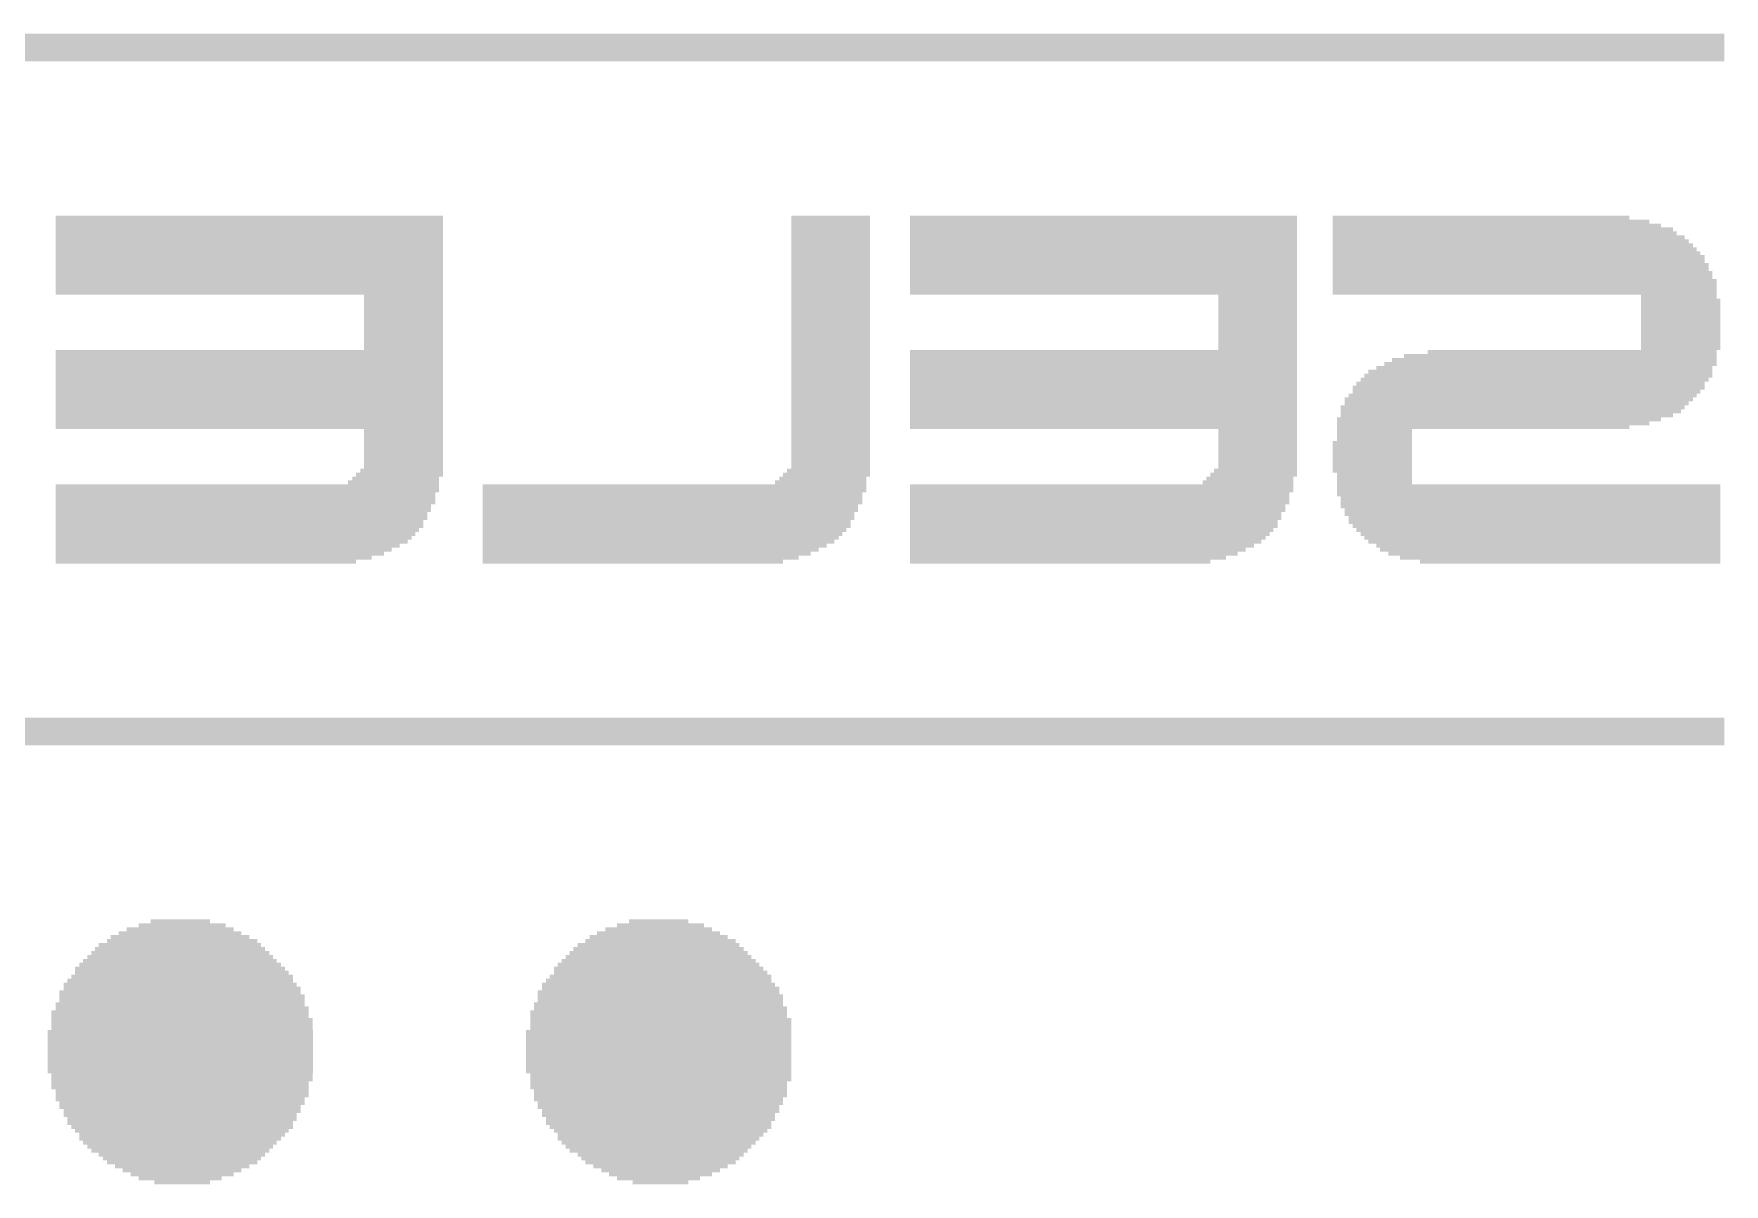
# Model space of a CAD drawing. Extents: x -51 to 50, y -27 to 29.
# Drawn here: x 35.94 to 44.99, y -23.32 to -17.16 of the extents above; entities that cross this region are included whole.
import ezdxf

# ---------------------------------------------------------------- set-up
doc = ezdxf.new("R2010")
doc.units = 0
doc.layers.add('201', color=6, linetype='CONTINUOUS')

# ---------------------------------------------------------------- blocks, each defined once
blk = doc.blocks.new('RECT')
blk.add_solid([(-0.5, -0.5), (0.5, -0.5), (-0.5, 0.5), (0.5, 0.5)])

msp = doc.modelspace()

# ---------------------------------------------------------------- block references
at = {"layer": '201', "rotation": 180}
for p, xscale, yscale in [((38.7972, -17.1662), 12.3825, 0.0211), ((38.7972, -17.1873), 12.3825, 0.0211), ((38.7972, -17.2085), 12.3825, 0.0213), ((38.7972, -17.2297), 12.3825, 0.0211), ((38.8087, -17.2508), 12.3596, 0.0211), ((38.8087, -17.272), 12.3596, 0.0213), ((38.8087, -17.2932), 12.3596, 0.0211), ((37.0942, -18.1398), 2.0726, 0.0211), ((37.0942, -18.161), 2.0726, 0.0213), ((37.0942, -18.1822), 2.0726, 0.0211), ((40.2057, -18.1398), 0.4216, 0.0211), ((40.2057, -18.161), 0.4216, 0.0213), ((40.2057, -18.1822), 0.4216, 0.0211), ((41.6662, -18.1398), 2.0726, 0.0211), ((41.6662, -18.161), 2.0726, 0.0213), ((41.6662, -18.1822), 2.0726, 0.0211), ((43.6867, -18.1398), 1.5875, 0.0211), ((43.7718, -18.1822), 1.7577, 0.0211), ((43.7401, -18.161), 1.6942, 0.0213), ((37.0942, -18.2033), 2.0726, 0.0211), ((37.0942, -18.2245), 2.0726, 0.0213), ((37.0942, -18.2457), 2.0726, 0.0211), ((37.0942, -18.2668), 2.0726, 0.0211), ((40.2057, -18.2033), 0.4216, 0.0211), ((40.2057, -18.2245), 0.4216, 0.0213), ((40.2057, -18.2457), 0.4216, 0.0211), ((40.2057, -18.2668), 0.4216, 0.0211), ((41.6662, -18.2033), 2.0726, 0.0211), ((41.6662, -18.2245), 2.0726, 0.0213), ((41.6662, -18.2457), 2.0726, 0.0211), ((41.6662, -18.2668), 2.0726, 0.0211), ((43.8137, -18.2245), 1.8415, 0.0213), ((43.8353, -18.2457), 1.8847, 0.0211), ((43.8036, -18.2033), 1.8212, 0.0211), ((43.8455, -18.2668), 1.905, 0.0211), ((37.0942, -18.288), 2.0726, 0.0213), ((37.0942, -18.3092), 2.0726, 0.0211), ((37.0942, -18.3303), 2.0726, 0.0211), ((37.0942, -18.3515), 2.0726, 0.0213), ((37.0942, -18.3727), 2.0726, 0.0211), ((40.2057, -18.288), 0.4216, 0.0213), ((40.2057, -18.3092), 0.4216, 0.0211), ((40.2057, -18.3303), 0.4216, 0.0211), ((40.2057, -18.3515), 0.4216, 0.0213), ((40.2057, -18.3727), 0.4216, 0.0211), ((41.6662, -18.288), 2.0726, 0.0213), ((41.6662, -18.3092), 2.0726, 0.0211), ((41.6662, -18.3303), 2.0726, 0.0211), ((41.6662, -18.3515), 2.0726, 0.0213), ((41.6662, -18.3727), 2.0726, 0.0211), ((43.8772, -18.3303), 1.9685, 0.0211), ((43.8569, -18.288), 1.9279, 0.0213), ((43.8671, -18.3092), 1.9482, 0.0211), ((43.8887, -18.3515), 1.9914, 0.0213), ((43.8887, -18.3727), 1.9914, 0.0211), ((37.0942, -18.3938), 2.0726, 0.0211), ((37.0942, -18.415), 2.0726, 0.0213), ((37.0942, -18.4362), 2.0726, 0.0211), ((37.0942, -18.4573), 2.0726, 0.0211), ((40.2057, -18.3938), 0.4216, 0.0211), ((40.2057, -18.415), 0.4216, 0.0213), ((40.2057, -18.4362), 0.4216, 0.0211), ((40.2057, -18.4573), 0.4216, 0.0211), ((41.6662, -18.3938), 2.0726, 0.0211), ((41.6662, -18.415), 2.0726, 0.0213), ((41.6662, -18.4362), 2.0726, 0.0211), ((41.6662, -18.4573), 2.0726, 0.0211), ((43.8988, -18.3938), 2.0117, 0.0211), ((43.8988, -18.415), 2.0117, 0.0213), ((43.909, -18.4362), 2.032, 0.0211), ((43.909, -18.4573), 2.032, 0.0211), ((37.0942, -18.4785), 2.0726, 0.0213), ((37.0942, -18.4997), 2.0726, 0.0211), ((37.0942, -18.5208), 2.0726, 0.0211), ((37.0942, -18.542), 2.0726, 0.0213), ((40.2057, -18.4785), 0.4216, 0.0213), ((40.2057, -18.4997), 0.4216, 0.0211), ((40.2057, -18.5208), 0.4216, 0.0211), ((40.2057, -18.542), 0.4216, 0.0213), ((41.6662, -18.4785), 2.0726, 0.0213), ((41.6662, -18.4997), 2.0726, 0.0211), ((41.6662, -18.5208), 2.0726, 0.0211), ((41.6662, -18.542), 2.0726, 0.0213), ((43.9204, -18.4785), 2.0549, 0.0213), ((43.9204, -18.4997), 2.0549, 0.0211), ((43.9204, -18.5208), 2.0549, 0.0211), ((43.9204, -18.542), 2.0549, 0.0213), ((37.9197, -18.5632), 0.4216, 0.0211), ((37.9197, -18.5843), 0.4216, 0.0211), ((37.9197, -18.6055), 0.4216, 0.0213), ((37.9197, -18.6267), 0.4216, 0.0211), ((37.9197, -18.6478), 0.4216, 0.0211), ((40.2057, -18.5632), 0.4216, 0.0211), ((40.2057, -18.5843), 0.4216, 0.0211), ((40.2057, -18.6055), 0.4216, 0.0213), ((40.2057, -18.6267), 0.4216, 0.0211), ((40.2057, -18.6478), 0.4216, 0.0211), ((42.4917, -18.5632), 0.4216, 0.0211), ((42.4917, -18.5843), 0.4216, 0.0211), ((42.4917, -18.6055), 0.4216, 0.0213), ((42.4917, -18.6267), 0.4216, 0.0211), ((42.4917, -18.6478), 0.4216, 0.0211), ((44.7459, -18.5632), 0.4039, 0.0211), ((44.7561, -18.5843), 0.4242, 0.0211), ((44.7561, -18.6055), 0.4242, 0.0213), ((44.7561, -18.6267), 0.4242, 0.0211), ((44.7561, -18.6478), 0.4242, 0.0211), ((37.9197, -18.669), 0.4216, 0.0213), ((37.9197, -18.6902), 0.4216, 0.0211), ((37.9197, -18.7113), 0.4216, 0.0211), ((37.9197, -18.7325), 0.4216, 0.0213), ((40.2057, -18.669), 0.4216, 0.0213), ((40.2057, -18.6902), 0.4216, 0.0211), ((40.2057, -18.7113), 0.4216, 0.0211), ((40.2057, -18.7325), 0.4216, 0.0213), ((42.4917, -18.669), 0.4216, 0.0213), ((42.4917, -18.6902), 0.4216, 0.0211), ((42.4917, -18.7113), 0.4216, 0.0211), ((42.4917, -18.7325), 0.4216, 0.0213), ((44.7561, -18.669), 0.4242, 0.0213), ((44.7561, -18.6902), 0.4242, 0.0211), ((44.7561, -18.7113), 0.4242, 0.0211), ((44.7561, -18.7325), 0.4242, 0.0213), ((37.9197, -18.7537), 0.4216, 0.0211), ((37.9197, -18.7748), 0.4216, 0.0211), ((37.9197, -18.796), 0.4216, 0.0213), ((37.9197, -18.8172), 0.4216, 0.0211), ((40.2057, -18.7537), 0.4216, 0.0211), ((40.2057, -18.7748), 0.4216, 0.0211), ((40.2057, -18.796), 0.4216, 0.0213), ((40.2057, -18.8172), 0.4216, 0.0211), ((42.4917, -18.7537), 0.4216, 0.0211), ((42.4917, -18.7748), 0.4216, 0.0211), ((42.4917, -18.796), 0.4216, 0.0213), ((42.4917, -18.8172), 0.4216, 0.0211), ((44.7561, -18.7537), 0.4242, 0.0211), ((44.7561, -18.7748), 0.4242, 0.0211), ((44.7561, -18.796), 0.4242, 0.0213), ((44.7561, -18.8172), 0.4242, 0.0211), ((37.0942, -18.8595), 2.0726, 0.0213), ((37.0942, -18.8807), 2.0726, 0.0211), ((37.0942, -18.9018), 2.0726, 0.0211), ((37.9197, -18.8383), 0.4216, 0.0211), ((40.2057, -18.8383), 0.4216, 0.0211), ((40.2057, -18.8595), 0.4216, 0.0213), ((40.2057, -18.8807), 0.4216, 0.0211), ((40.2057, -18.9018), 0.4216, 0.0211), ((41.6662, -18.8595), 2.0726, 0.0213), ((41.6662, -18.8807), 2.0726, 0.0211), ((41.6662, -18.9018), 2.0726, 0.0211), ((42.4917, -18.8383), 0.4216, 0.0211), ((44.0792, -18.9018), 1.7374, 0.0211), ((44.1109, -18.8807), 1.6739, 0.0211), ((44.1744, -18.8595), 1.5469, 0.0213), ((44.7561, -18.8383), 0.4242, 0.0211), ((37.0942, -18.923), 2.0726, 0.0213), ((37.0942, -18.9442), 2.0726, 0.0211), ((37.0942, -18.9653), 2.0726, 0.0211), ((37.0942, -18.9865), 2.0726, 0.0213), ((37.0942, -19.0077), 2.0726, 0.0211), ((40.2057, -18.923), 0.4216, 0.0213), ((40.2057, -18.9442), 0.4216, 0.0211), ((40.2057, -18.9653), 0.4216, 0.0211), ((40.2057, -18.9865), 0.4216, 0.0213), ((40.2057, -19.0077), 0.4216, 0.0211), ((41.6662, -18.923), 2.0726, 0.0213), ((41.6662, -18.9442), 2.0726, 0.0211), ((41.6662, -18.9653), 2.0726, 0.0211), ((41.6662, -18.9865), 2.0726, 0.0213), ((41.6662, -19.0077), 2.0726, 0.0211), ((43.9738, -19.0077), 1.8618, 0.0211), ((43.9941, -18.9865), 1.8618, 0.0213), ((44.0042, -18.9653), 1.8415, 0.0211), ((44.0258, -18.9442), 1.7983, 0.0211), ((44.0588, -18.923), 1.778, 0.0213), ((37.0942, -19.0288), 2.0726, 0.0211), ((37.0942, -19.05), 2.0726, 0.0213), ((37.0942, -19.0712), 2.0726, 0.0211), ((37.0942, -19.0923), 2.0726, 0.0211), ((40.2057, -19.0288), 0.4216, 0.0211), ((40.2057, -19.05), 0.4216, 0.0213), ((40.2057, -19.0712), 0.4216, 0.0211), ((40.2057, -19.0923), 0.4216, 0.0211), ((41.6662, -19.0288), 2.0726, 0.0211), ((41.6662, -19.05), 2.0726, 0.0213), ((41.6662, -19.0712), 2.0726, 0.0211), ((41.6662, -19.0923), 2.0726, 0.0211), ((43.9103, -19.0923), 1.8618, 0.0211), ((43.942, -19.05), 1.8847, 0.0213), ((43.9306, -19.0712), 1.8618, 0.0211), ((43.9522, -19.0288), 1.8644, 0.0211), ((37.0942, -19.1135), 2.0726, 0.0213), ((37.0942, -19.1347), 2.0726, 0.0211), ((37.0942, -19.1558), 2.0726, 0.0211), ((37.0942, -19.177), 2.0726, 0.0213), ((40.2057, -19.1135), 0.4216, 0.0213), ((40.2057, -19.1347), 0.4216, 0.0211), ((40.2057, -19.1558), 0.4216, 0.0211), ((40.2057, -19.177), 0.4216, 0.0213), ((41.6662, -19.1135), 2.0726, 0.0213), ((41.6662, -19.1347), 2.0726, 0.0211), ((41.6662, -19.1558), 2.0726, 0.0211), ((41.6662, -19.177), 2.0726, 0.0213), ((43.8569, -19.1558), 1.8415, 0.0211), ((43.8468, -19.177), 1.8212, 0.0213), ((43.8887, -19.1135), 1.8644, 0.0213), ((43.8772, -19.1347), 1.8415, 0.0211), ((37.0942, -19.1982), 2.0726, 0.0211), ((37.0942, -19.2193), 2.0726, 0.0211), ((37.0942, -19.2405), 2.0726, 0.0213), ((37.0942, -19.2617), 2.0726, 0.0211), ((40.2057, -19.1982), 0.4216, 0.0211), ((40.2057, -19.2193), 0.4216, 0.0211), ((40.2057, -19.2405), 0.4216, 0.0213), ((40.2057, -19.2617), 0.4216, 0.0211), ((41.6662, -19.1982), 2.0726, 0.0211), ((41.6662, -19.2193), 2.0726, 0.0211), ((41.6662, -19.2405), 2.0726, 0.0213), ((41.6662, -19.2617), 2.0726, 0.0211), ((43.7515, -19.2405), 1.6713, 0.0213), ((43.7833, -19.2193), 1.7348, 0.0211), ((43.6982, -19.2617), 1.5646, 0.0211), ((43.8252, -19.1982), 1.778, 0.0211), ((37.9197, -19.2828), 0.4216, 0.0211), ((37.9197, -19.304), 0.4216, 0.0213), ((37.9197, -19.3252), 0.4216, 0.0211), ((37.9197, -19.3463), 0.4216, 0.0211), ((37.9197, -19.3675), 0.4216, 0.0213), ((40.2057, -19.2828), 0.4216, 0.0211), ((40.2057, -19.304), 0.4216, 0.0213), ((40.2057, -19.3252), 0.4216, 0.0211), ((40.2057, -19.3463), 0.4216, 0.0211), ((40.2057, -19.3675), 0.4216, 0.0213), ((42.4917, -19.2828), 0.4216, 0.0211), ((42.4917, -19.304), 0.4216, 0.0213), ((42.4917, -19.3252), 0.4216, 0.0211), ((42.4917, -19.3463), 0.4216, 0.0211), ((42.4917, -19.3675), 0.4216, 0.0213), ((43.1051, -19.3463), 0.4242, 0.0211), ((43.1051, -19.3675), 0.4242, 0.0213), ((43.1165, -19.2828), 0.4013, 0.0211), ((43.1165, -19.304), 0.4013, 0.0213), ((43.1165, -19.3252), 0.4013, 0.0211), ((37.9197, -19.3887), 0.4216, 0.0211), ((37.9197, -19.4098), 0.4216, 0.0211), ((37.9197, -19.431), 0.4216, 0.0213), ((37.9197, -19.4522), 0.4216, 0.0211), ((40.2057, -19.3887), 0.4216, 0.0211), ((40.2057, -19.4098), 0.4216, 0.0211), ((40.2057, -19.431), 0.4216, 0.0213), ((40.2057, -19.4522), 0.4216, 0.0211), ((42.4917, -19.3887), 0.4216, 0.0211), ((42.4917, -19.4098), 0.4216, 0.0211), ((42.4917, -19.431), 0.4216, 0.0213), ((42.4917, -19.4522), 0.4216, 0.0211), ((43.1051, -19.3887), 0.4242, 0.0211), ((43.1051, -19.4098), 0.4242, 0.0211), ((43.1051, -19.431), 0.4242, 0.0213), ((43.1051, -19.4522), 0.4242, 0.0211), ((37.8777, -19.5368), 0.4648, 0.0211), ((37.8981, -19.5157), 0.4648, 0.0211), ((37.9095, -19.4945), 0.442, 0.0213), ((37.9197, -19.4733), 0.4216, 0.0211), ((40.1638, -19.5368), 0.4648, 0.0211), ((40.1841, -19.5157), 0.4648, 0.0211), ((40.1942, -19.4945), 0.4445, 0.0213), ((40.2057, -19.4733), 0.4216, 0.0211), ((42.4498, -19.5368), 0.4648, 0.0211), ((42.4701, -19.5157), 0.4648, 0.0211), ((42.4802, -19.4945), 0.4445, 0.0213), ((42.4917, -19.4733), 0.4216, 0.0211), ((43.1051, -19.4733), 0.4242, 0.0211), ((43.1051, -19.4945), 0.4242, 0.0213), ((43.1165, -19.5157), 0.4013, 0.0211), ((43.1165, -19.5368), 0.4013, 0.0211), ((37.0738, -19.6215), 2.032, 0.0213), ((37.0738, -19.6427), 2.032, 0.0211), ((37.084, -19.5792), 2.0523, 0.0211), ((37.084, -19.6003), 2.0523, 0.0211), ((37.8663, -19.558), 0.4877, 0.0213), ((39.37, -19.5792), 2.0523, 0.0211), ((39.37, -19.6003), 2.0523, 0.0211), ((39.3598, -19.6215), 2.032, 0.0213), ((39.3598, -19.6427), 2.032, 0.0211), ((40.1523, -19.558), 0.4877, 0.0213), ((41.656, -19.5792), 2.0523, 0.0211), ((41.656, -19.6003), 2.0523, 0.0211), ((41.6458, -19.6215), 2.032, 0.0213), ((41.6458, -19.6427), 2.032, 0.0211), ((42.4396, -19.558), 0.4851, 0.0213), ((43.1165, -19.558), 0.4013, 0.0213), ((43.942, -19.5792), 2.0523, 0.0211), ((43.942, -19.6003), 2.0523, 0.0211), ((43.942, -19.6215), 2.0523, 0.0213), ((43.9522, -19.6427), 2.032, 0.0211), ((37.0738, -19.6638), 2.032, 0.0211), ((37.0624, -19.685), 2.0091, 0.0213), ((37.0624, -19.7062), 2.0091, 0.0211), ((37.0523, -19.7273), 1.9888, 0.0211), ((39.3598, -19.6638), 2.032, 0.0211), ((39.3484, -19.685), 2.0091, 0.0213), ((39.3484, -19.7062), 2.0091, 0.0211), ((39.3383, -19.7273), 1.9888, 0.0211), ((41.6458, -19.6638), 2.032, 0.0211), ((41.6344, -19.685), 2.0091, 0.0213), ((41.6344, -19.7062), 2.0091, 0.0211), ((41.6243, -19.7273), 1.9888, 0.0211), ((43.9522, -19.6638), 2.032, 0.0211), ((43.9522, -19.685), 2.032, 0.0213), ((43.9623, -19.7062), 2.0117, 0.0211), ((43.9623, -19.7273), 2.0117, 0.0211), ((37.0421, -19.7697), 1.9685, 0.0211), ((37.0421, -19.7908), 1.9685, 0.0211), ((37.0523, -19.7485), 1.9888, 0.0213), ((37.0307, -19.812), 1.9456, 0.0213), ((39.3281, -19.7697), 1.9685, 0.0211), ((39.3281, -19.7908), 1.9685, 0.0211), ((39.3383, -19.7485), 1.9888, 0.0213), ((39.3167, -19.812), 1.9456, 0.0213), ((41.6141, -19.7697), 1.9685, 0.0211), ((41.6141, -19.7908), 1.9685, 0.0211), ((41.6243, -19.7485), 1.9888, 0.0213), ((41.6027, -19.812), 1.9456, 0.0213), ((43.9738, -19.7485), 1.9888, 0.0213), ((43.9738, -19.7697), 1.9888, 0.0211), ((43.9839, -19.7908), 1.9685, 0.0211), ((43.9941, -19.812), 1.9482, 0.0213), ((37.0103, -19.8543), 1.905, 0.0211), ((37.0205, -19.8332), 1.9253, 0.0211), ((37.0002, -19.8755), 1.8847, 0.0213), ((36.9786, -19.8967), 1.8415, 0.0211), ((39.2963, -19.8543), 1.905, 0.0211), ((39.3065, -19.8332), 1.9253, 0.0211), ((39.2849, -19.8755), 1.8821, 0.0213), ((39.2646, -19.8967), 1.8415, 0.0211), ((41.5823, -19.8543), 1.905, 0.0211), ((41.5925, -19.8332), 1.9253, 0.0211), ((41.5709, -19.8755), 1.8821, 0.0213), ((41.5506, -19.8967), 1.8415, 0.0211), ((44.0055, -19.8332), 1.9253, 0.0211), ((44.0157, -19.8543), 1.905, 0.0211), ((44.0258, -19.8755), 1.8847, 0.0213), ((44.0474, -19.8967), 1.8415, 0.0211), ((36.957, -19.9178), 1.7983, 0.0211), ((36.9367, -19.939), 1.7577, 0.0213), ((36.9037, -19.9602), 1.6916, 0.0211), ((36.8618, -19.9813), 1.6078, 0.0211), ((39.243, -19.9178), 1.7983, 0.0211), ((39.2214, -19.939), 1.7551, 0.0213), ((39.1897, -19.9602), 1.6916, 0.0211), ((39.1478, -19.9813), 1.6078, 0.0211), ((41.5074, -19.939), 1.7551, 0.0213), ((41.529, -19.9178), 1.7983, 0.0211), ((41.4757, -19.9602), 1.6916, 0.0211), ((41.4338, -19.9813), 1.6078, 0.0211), ((44.0576, -19.9178), 1.8212, 0.0211), ((44.0792, -19.939), 1.778, 0.0213), ((44.1109, -19.9602), 1.7145, 0.0211), ((44.1643, -19.9813), 1.6078, 0.0211), ((38.7972, -20.8915), 12.3825, 0.0213), ((38.8087, -20.828), 12.3596, 0.0213), ((38.8087, -20.8492), 12.3596, 0.0211), ((38.8087, -20.8703), 12.3596, 0.0211), ((38.7972, -20.9127), 12.3825, 0.0211), ((38.7972, -20.9338), 12.3825, 0.0211), ((38.7972, -20.955), 12.3825, 0.0213), ((36.7233, -21.9922), 0.7417, 0.0211), ((36.7233, -21.971), 0.6553, 0.0213), ((36.7246, -21.9498), 0.5715, 0.0211), ((36.7347, -21.9287), 0.4648, 0.0211), ((36.7246, -21.9075), 0.3175, 0.0213), ((39.2849, -21.9922), 0.7391, 0.0211), ((39.2849, -21.971), 0.6579, 0.0213), ((39.2849, -21.9498), 0.5715, 0.0211), ((39.2951, -21.9287), 0.4648, 0.0211), ((39.2849, -21.9075), 0.3175, 0.0213), ((36.7246, -22.0768), 0.9525, 0.0211), ((36.7233, -22.0557), 0.9093, 0.0211), ((36.7233, -22.0345), 0.8687, 0.0213), ((36.7347, -22.0133), 0.8052, 0.0211), ((39.2849, -22.0768), 0.9525, 0.0211), ((39.2849, -22.0557), 0.9119, 0.0211), ((39.2849, -22.0345), 0.8661, 0.0213), ((39.2951, -22.0133), 0.8052, 0.0211), ((36.7233, -22.1615), 1.1227, 0.0213), ((36.7246, -22.1403), 1.0795, 0.0211), ((36.7233, -22.1192), 1.0363, 0.0211), ((36.7246, -22.098), 0.9931, 0.0213), ((39.2849, -22.1615), 1.1201, 0.0213), ((39.2849, -22.1403), 1.0795, 0.0211), ((39.2849, -22.1192), 1.0389, 0.0211), ((39.2849, -22.098), 0.9931, 0.0213), ((36.7347, -22.2673), 1.2675, 0.0211), ((36.7246, -22.2462), 1.2471, 0.0211), ((36.7246, -22.225), 1.2065, 0.0213), ((36.7347, -22.2038), 1.1862, 0.0211), ((36.7335, -22.1827), 1.143, 0.0211), ((39.2849, -22.2462), 1.2471, 0.0211), ((39.2963, -22.2673), 1.27, 0.0211), ((39.2849, -22.225), 1.2065, 0.0213), ((39.2951, -22.2038), 1.1862, 0.0211), ((39.2963, -22.1827), 1.143, 0.0211), ((36.7246, -22.352), 1.3335, 0.0213), ((36.7347, -22.3097), 1.3132, 0.0211), ((36.7347, -22.3308), 1.3132, 0.0211), ((36.7233, -22.2885), 1.2903, 0.0213), ((39.2849, -22.352), 1.3335, 0.0213), ((39.2849, -22.2885), 1.2929, 0.0213), ((39.2951, -22.3097), 1.3132, 0.0211), ((39.2951, -22.3308), 1.3132, 0.0211), ((36.7347, -22.4367), 1.3995, 0.0211), ((36.7233, -22.3943), 1.3767, 0.0211), ((36.7233, -22.4155), 1.3767, 0.0213), ((36.7347, -22.3732), 1.3538, 0.0211), ((39.2963, -22.4367), 1.397, 0.0211), ((39.2849, -22.3943), 1.3741, 0.0211), ((39.2849, -22.4155), 1.3741, 0.0213), ((39.2951, -22.3732), 1.3538, 0.0211), ((36.7246, -22.5002), 1.4199, 0.0211), ((36.7246, -22.5213), 1.4199, 0.0211), ((36.7347, -22.4578), 1.3995, 0.0211), ((36.7347, -22.479), 1.3995, 0.0213), ((39.2849, -22.5002), 1.4199, 0.0211), ((39.2849, -22.5213), 1.4199, 0.0211), ((39.2963, -22.4578), 1.397, 0.0211), ((39.2963, -22.479), 1.397, 0.0213), ((36.7246, -22.5425), 1.4199, 0.0213), ((36.7246, -22.5637), 1.4199, 0.0211), ((36.7246, -22.5848), 1.4199, 0.0211), ((36.7246, -22.606), 1.4199, 0.0213), ((36.7246, -22.6272), 1.4199, 0.0211), ((39.2849, -22.5425), 1.4199, 0.0213), ((39.2849, -22.5637), 1.4199, 0.0211), ((39.2849, -22.5848), 1.4199, 0.0211), ((39.2849, -22.606), 1.4199, 0.0213), ((39.2849, -22.6272), 1.4199, 0.0211), ((36.7246, -22.6483), 1.4199, 0.0211), ((36.7246, -22.6695), 1.4199, 0.0213), ((36.7246, -22.6907), 1.4199, 0.0211), ((36.7246, -22.7118), 1.4199, 0.0211), ((39.2849, -22.6483), 1.4199, 0.0211), ((39.2849, -22.6695), 1.4199, 0.0213), ((39.2849, -22.6907), 1.4199, 0.0211), ((39.2849, -22.7118), 1.4199, 0.0211), ((36.7347, -22.733), 1.3995, 0.0213), ((36.7347, -22.7542), 1.3995, 0.0211), ((36.7233, -22.7753), 1.3767, 0.0211), ((36.7233, -22.7965), 1.3767, 0.0213), ((39.2963, -22.733), 1.397, 0.0213), ((39.2963, -22.7542), 1.397, 0.0211), ((39.2849, -22.7753), 1.3741, 0.0211), ((39.2849, -22.7965), 1.3741, 0.0213), ((36.7347, -22.8177), 1.3538, 0.0211), ((36.7347, -22.8388), 1.3538, 0.0211), ((36.7246, -22.86), 1.3335, 0.0213), ((36.7347, -22.8812), 1.3132, 0.0211), ((39.2849, -22.86), 1.3335, 0.0213), ((39.2951, -22.8177), 1.3538, 0.0211), ((39.2951, -22.8388), 1.3538, 0.0211), ((39.2951, -22.8812), 1.3132, 0.0211), ((36.7233, -22.9023), 1.2903, 0.0211), ((36.7347, -22.9235), 1.2675, 0.0213), ((36.7246, -22.9447), 1.2471, 0.0211), ((36.7347, -22.9658), 1.2268, 0.0211), ((36.7246, -22.987), 1.2065, 0.0213), ((39.2849, -22.9023), 1.2929, 0.0211), ((39.2963, -22.9235), 1.27, 0.0213), ((39.2849, -22.9447), 1.2471, 0.0211), ((39.2849, -22.987), 1.2065, 0.0213), ((39.2951, -22.9658), 1.2268, 0.0211), ((36.7347, -23.0082), 1.1862, 0.0211), ((36.7335, -23.0293), 1.143, 0.0211), ((36.7347, -23.0505), 1.0998, 0.0213), ((36.7246, -23.0717), 1.0795, 0.0211), ((39.2951, -23.0082), 1.1862, 0.0211), ((39.2963, -23.0293), 1.143, 0.0211), ((39.2951, -23.0505), 1.0998, 0.0213), ((39.2849, -23.0717), 1.0795, 0.0211), ((36.7233, -23.0928), 1.0363, 0.0211), ((36.7246, -23.114), 0.9931, 0.0213), ((36.7246, -23.1352), 0.9525, 0.0211), ((36.7335, -23.1563), 0.889, 0.0211), ((39.2849, -23.0928), 1.0389, 0.0211), ((39.2849, -23.114), 0.9931, 0.0213), ((39.2849, -23.1352), 0.9525, 0.0211), ((39.2963, -23.1563), 0.889, 0.0211), ((36.7347, -23.1775), 0.8458, 0.0213), ((36.7347, -23.1987), 0.8052, 0.0211), ((36.7347, -23.2198), 0.7188, 0.0211), ((36.7335, -23.241), 0.635, 0.0213), ((36.7347, -23.2622), 0.5512, 0.0211), ((39.2951, -23.1775), 0.8458, 0.0213), ((39.2951, -23.1987), 0.8052, 0.0211), ((39.2951, -23.2198), 0.7188, 0.0211), ((39.2963, -23.241), 0.635, 0.0213), ((39.2951, -23.2622), 0.5512, 0.0211), ((36.7246, -23.2833), 0.4445, 0.0211), ((36.7347, -23.3045), 0.2972, 0.0213), ((39.2849, -23.2833), 0.4445, 0.0211), ((39.2951, -23.3045), 0.2972, 0.0213)]:
    msp.add_blockref('RECT', p, dxfattribs=dict(at, xscale=xscale, yscale=yscale))

doc.saveas('drawing.dxf')
